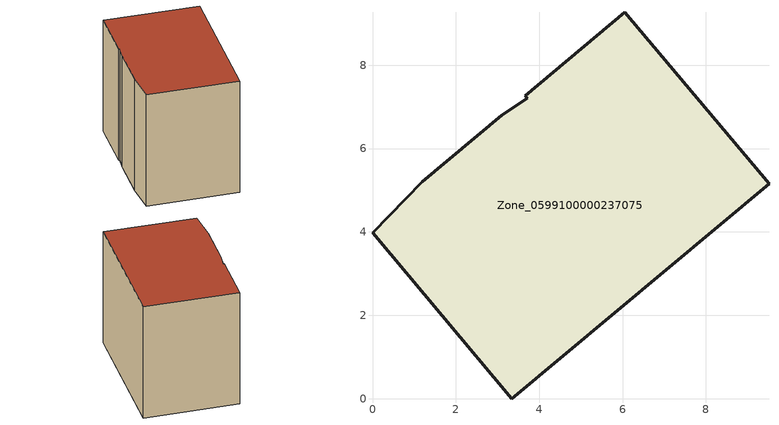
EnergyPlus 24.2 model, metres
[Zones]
Zone_0599100000237075
 floor ground (C_G): 9.51,5.15 3.34,0 0,3.98 1.19,5.2 3.1,6.8 3.71,7.21 3.67,7.27 6.05,9.27 z0
 wall outside (C_F): 3.34,0 9.51,5.15 6.05,9.27 3.67,7.27 3.71,7.21 3.1,6.8 1.19,5.2 0,3.98 3.34,0 z0:6.94
 roof outside (C_R): 3.71,7.21 3.1,6.8 1.19,5.2 0,3.98 3.34,0 9.51,5.15 6.05,9.27 3.67,7.27 z6.94
[BUILDING]
Pand.0599100000237075: North Axis=0; Terrain=City; Loads Convergence Tolerance Value=0.04; Temperature Convergence Tolerance Value=0.4; Solar Distribution=FullExterior; Maximum Number of Warmup Days=25; Minimum Number of Warmup Days=1
[Site:Location]
Rotterdam.The.Hague.AP_ZH_NLD Design_Conditions: Latitude=51.96; Longitude=4.45; Time Zone=1; Elevation=-4.5
[SITE:GROUNDTEMPERATURE:BUILDINGSURFACE]
18, 18, 18, 18, 18, 18, 18, 18, 18, 18, 18, 18
[MATERIAL] Thermal Absorptance=0.9; Solar Absorptance=0.7; Visible Absorptance=0.7
Name | Roughness | Thickness | Conductivity | Density | Specific Heat
G.TC.1946 | MediumSmooth | 0.15 | 1 | 540 | 1210
F.TC.1946 | Rough | 0.3 | 0.857143 | 1920 | 840
R.TC.1946 | MediumRough | 0.2 | 0.909091 | 1500 | 1000
[CONSTRUCTION]
C_G: G.TC.1946
C_F: F.TC.1946
C_R: R.TC.1946
[ZONE]
Zone_0599100000237075: Type=1; Multiplier=1; Ceiling Height=Autocalculate; Volume=Autocalculate; Floor Area=autocalculate; Part of Total Floor Area=Yes
[ZONEINFILTRATION:DESIGNFLOWRATE]
Infil_Zone_0599100000237075: Zone or ZoneList or Space or SpaceList=Zone_0599100000237075; Schedule=AlwaysOn; Design Flow Rate Calculation Method=Flow/Area; Flow Rate per Floor Area=0.003; Constant Term Coefficient=1; Temperature Term Coefficient=0; Velocity Term Coefficient=0; Velocity Squared Term Coefficient=0
[HVACTEMPLATE:ZONE:IDEALLOADSAIRSYSTEM]
Zone_0599100000237075: Maximum Heating Supply Air Temperature=50; Minimum Cooling Supply Air Temperature=13; Maximum Heating Supply Air Humidity Ratio=0.0156; Minimum Cooling Supply Air Humidity Ratio=0.0077; Heating Limit=NoLimit; Cooling Limit=NoLimit; Dehumidification Control Type=ConstantSensibleHeatRatio; Cooling Sensible Heat Ratio=0.7; Dehumidification Setpoint=60; Humidification Control Type=None; Humidification Setpoint=30; Outdoor Air Method=None; Outdoor Air Flow Rate per Person=0.00944; Outdoor Air Flow Rate per Zone Floor Area=0; Outdoor Air Flow Rate per Zone=0; Demand Controlled Ventilation Type=None; Outdoor Air Economizer Type=NoEconomizer; Heat Recovery Type=None; Sensible Heat Recovery Effectiveness=0.7; Latent Heat Recovery Effectiveness=0.65
[ZONECONTROL:THERMOSTAT]
ThermostatControl_Zone_0599100000237075: Zone or ZoneList=Zone_0599100000237075; Control Type Schedule=DualSetpointControlType; Control 1=Thermostat_Zone_0599100000237075; Temperature Difference Between Cutout And Setpoint=0
[THERMOSTATSETPOINT:DUALSETPOINT]
Thermostat_Zone_0599100000237075: Heating Setpoint Temperature Schedule=HeatingSetpoint_Zone_0599100000237075; Cooling Setpoint Temperature Schedule=CoolingSetpoint_Zone_0599100000237075
[SCHEDULE:COMPACT]
HeatingSetpoint_Zone_0599100000237075: Through: 12/31, For: AllDays, Until: 24:00, 21
CoolingSetpoint_Zone_0599100000237075: Through: 12/31, For: AllDays, Until: 24:00, 24
DualSetpointControlType: Through: 12/31, For: AllDays, Until: 24:00, 4
AlwaysOn: Through: 12/31, For: AllDays, Until: 24:00, 1
